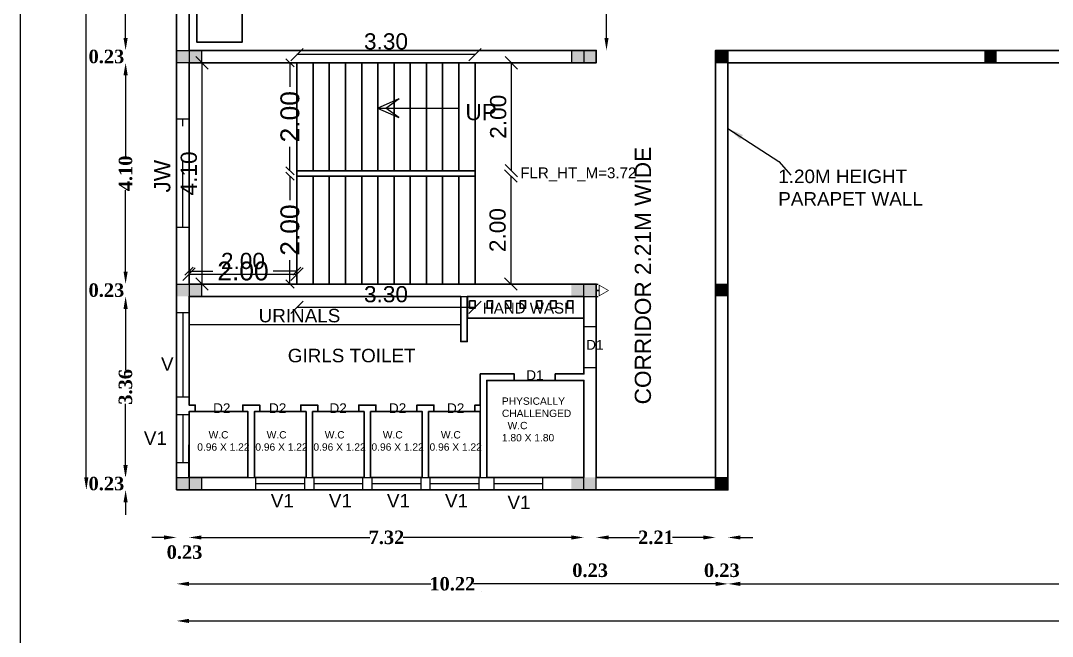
# Model space of a CAD drawing. Header units: metres. Extents: x 0 to 298, y 0 to 162.
# Drawn here: x 170.45 to 189.57, y 33.51 to 44.92 of the extents above; entities that cross this region are included whole.
import ezdxf

# ---------------------------------------------------------------- set-up
doc = ezdxf.new("R2010")
doc.units = ezdxf.units.M
doc.header["$MEASUREMENT"] = 0
doc.linetypes.add('DASHED', pattern=[0.75, 0.5, -0.25])
for name, color, linetype, lineweight in [('BLK_1_FLR_1_BLT_UP_AREA', 4, 'Continuous', 30), ('BLK_1_FLR_1_STAIR_2', 4, 'Continuous', 30), ('BLK_1_FLR_1_STAIR_2_FLIGHT_1', 4, 'Continuous', 30), ('BLK_1_FLR_1_STAIR_2_FLIGHT_2', 4, 'Continuous', 30), ('BLK_1_FLR_1_STAIR_2_LANDING_1', 4, 'Continuous', 30), ('BLK_1_FLR_1_WASH', 4, 'Continuous', 30), ('BLK_1_FLR_1_WATER_CLOSET', 4, 'Continuous', 30), ('BLK_1_LVL_1_BLDG_FOOT_PRINT', 4, 'Continuous', 30)]:
    doc.layers.add(name, color=color, linetype=linetype, lineweight=lineweight)
doc.layers.add('BLK_1_FLR_1_CARPET_AREA', color=10, linetype='Continuous')
doc.layers.add('BLK_1_FLR_2_DRINKING_WATER', color=7, linetype='Continuous')
doc.layers.add('BLK_1_FLR_1_SP_WC', color=140, linetype='Continuous', plot=False)
doc.layers.add('PATH_WAY', color=140, linetype='Continuous', plot=False)
doc.styles.add('arial', font='arial.ttf')
doc.styles.get("Standard").update_dxf_attribs({"font": 'arial.ttf', "height": 0.35})
doc.styles.add('working', font='timesbd.ttf', dxfattribs={"height": 0.25})
doc.dimstyles.new('CIVIL Mt.', dxfattribs={"dimscale": 0, "dimtxt": 0.23, "dimasz": 0.15, "dimexe": 0.18, "dimexo": 0.0625, "dimgap": 0.1, "dimtad": 0, "dimzin": 0, "dimdsep": 46, "dimtxsty": 'Standard', "dimblk": 'OBLIQUE', "dimcen": 0.09, "dimse1": 1, "dimse2": 1, "dimclrd": 253, "dimclrt": 4, "dimadec": 0, "dimazin": 0, "dimtfac": 1, "dimtofl": 0, "dimtmove": 1, "dimatfit": 1, "dimfxl": 0, "dimfrac": 2, "dimtolj": 1, "dimtzin": 0, "dimarcsym": 0})
doc.dimstyles.new('new model', dxfattribs={"dimtxt": 0.25, "dimasz": 0.23, "dimexe": 0.1, "dimexo": 0.1, "dimgap": 0, "dimtad": 0, "dimtoh": 1, "dimzin": 1, "dimdsep": 46, "dimtxsty": 'working', "dimcen": 0.09, "dimse1": 1, "dimse2": 1, "dimclrd": 8, "dimclre": 8, "dimclrt": 3, "dimadec": 1, "dimazin": 0, "dimtfac": 1, "dimtofl": 0, "dimtmove": 0, "dimatfit": 3, "dimfxl": 0, "dimtolj": 1, "dimtzin": 0, "dimlwd": -1, "dimlwe": -1, "dimarcsym": 0})
doc.dimstyles.new('OPEN SPACE', dxfattribs={"dimtxt": 0.3, "dimasz": 0.23, "dimexe": 0.1875, "dimexo": 0.0625, "dimgap": 0.09, "dimtad": 3, "dimzin": 0, "dimdsep": 46, "dimtxsty": 'arial', "dimblk": 'OBLIQUE', "dimcen": 0.09, "dimse1": 1, "dimse2": 1, "dimclrd": 6, "dimclre": 6, "dimclrt": 7, "dimadec": 0, "dimazin": 0, "dimtfac": 0.5, "dimtix": 1, "dimtmove": 0, "dimatfit": 3, "dimfxl": 0, "dimtolj": 1, "dimtzin": 0, "dimarcsym": 0})
doc.dimstyles.get("Standard").update_dxf_attribs({"dimtxt": 0.35, "dimasz": 0.3, "dimexe": 0.1, "dimexo": 0.06, "dimgap": 0.2, "dimtad": 2, "dimzin": 0, "dimdsep": 46, "dimtxsty": 'Standard', "dimcen": 0.09, "dimadec": 0, "dimazin": 0, "dimtfac": 1, "dimtofl": 0, "dimtmove": 0, "dimatfit": 3, "dimfxl": 0, "dimtolj": 1, "dimtzin": 0, "dimarcsym": 0})

# ---------------------------------------------------------------- blocks, each defined once
blk = doc.blocks.new('*D106')
at = {"color": 8}
for p, q in [((172.397, 40.273), (172.397, 40.503)), ((172.397, 39.583), (172.397, 39.353))]:
    blk.add_line(p, q, dxfattribs=at)
at = {"color": 8, "lineweight": 35}
for points in [[(172.358, 40.273), (172.435, 40.273), (172.397, 40.043)], [(172.358, 39.583), (172.435, 39.583), (172.397, 39.813)]]:
    blk.add_solid(points, dxfattribs=at)
at = {"layer": 'Defpoints', "color": 0, "lineweight": 35}
for p in [(172.397, 40.043), (173.341, 40.043), (173.341, 39.813)]:
    blk.add_point(p, dxfattribs=at)
at = {"color": 3, "insert": (172.041, 39.928), "char_height": 0.25, "attachment_point": 5, "style": 'working'}
blk.add_mtext('\\A1;0.23', dxfattribs=at)
blk = doc.blocks.new('*D107')
at = {"color": 8}
for p, q in [((172.397, 43.913), (172.397, 42.406)), ((172.397, 40.273), (172.397, 41.781))]:
    blk.add_line(p, q, dxfattribs=at)
at = {"color": 8, "lineweight": 35}
for points in [[(172.358, 43.913), (172.435, 43.913), (172.397, 44.143)], [(172.358, 40.273), (172.435, 40.273), (172.397, 40.043)]]:
    blk.add_solid(points, dxfattribs=at)
at = {"layer": 'Defpoints', "color": 0, "lineweight": 35}
for p in [(172.397, 44.143), (173.341, 44.143), (173.341, 40.043)]:
    blk.add_point(p, dxfattribs=at)
at = {"color": 3, "insert": (172.397, 42.093), "char_height": 0.25, "attachment_point": 5, "rotation": 90, "style": 'working'}
blk.add_mtext('\\A1;4.10', dxfattribs=at)
blk = doc.blocks.new('*D108')
at = {"color": 8}
for p, q in [((172.397, 44.603), (172.397, 44.833)), ((172.397, 43.913), (172.397, 43.683))]:
    blk.add_line(p, q, dxfattribs=at)
at = {"color": 8, "lineweight": 35}
for points in [[(172.358, 44.603), (172.435, 44.603), (172.397, 44.373)], [(172.358, 43.913), (172.435, 43.913), (172.397, 44.143)]]:
    blk.add_solid(points, dxfattribs=at)
at = {"layer": 'Defpoints', "color": 0, "lineweight": 35}
for p in [(172.397, 44.373), (173.341, 44.373), (173.341, 44.143)]:
    blk.add_point(p, dxfattribs=at)
at = {"color": 3, "insert": (172.041, 44.258), "char_height": 0.25, "attachment_point": 5, "style": 'working'}
blk.add_mtext('\\A1;0.23', dxfattribs=at)
blk = doc.blocks.new('*D109')
at = {"color": 8}
for p, q in [((172.397, 46.353), (172.397, 45.783)), ((172.397, 44.603), (172.397, 45.173))]:
    blk.add_line(p, q, dxfattribs=at)
at = {"color": 8, "lineweight": 35}
for points in [[(172.358, 46.353), (172.435, 46.353), (172.397, 46.583)], [(172.358, 44.603), (172.435, 44.603), (172.397, 44.373)]]:
    blk.add_solid(points, dxfattribs=at)
at = {"layer": 'Defpoints', "color": 0, "lineweight": 35}
for p in [(172.397, 46.583), (172.508, 46.583), (172.508, 44.373)]:
    blk.add_point(p, dxfattribs=at)
at = {"color": 3, "insert": (172.397, 45.478), "char_height": 0.25, "attachment_point": 5, "rotation": 90, "style": 'working'}
blk.add_mtext('\\A1;2.21', dxfattribs=at)
blk = doc.blocks.new('*D128')
at = {"color": 8}
for p, q in [((171.669, 54.733), (171.669, 45.989)), ((171.669, 36.458), (171.669, 45.203))]:
    blk.add_line(p, q, dxfattribs=at)
at = {"color": 8, "lineweight": 35}
for points in [[(171.63, 54.733), (171.707, 54.733), (171.669, 54.963)], [(171.63, 36.458), (171.707, 36.458), (171.669, 36.228)]]:
    blk.add_solid(points, dxfattribs=at)
at = {"layer": 'Defpoints', "color": 0, "lineweight": 35}
for p in [(173.341, 54.963), (171.669, 36.228), (173.341, 36.228)]:
    blk.add_point(p, dxfattribs=at)
at = {"color": 3, "insert": (171.669, 45.596), "char_height": 0.25, "attachment_point": 5, "rotation": 90, "style": 'working'}
blk.add_mtext('\\A1;18.73', dxfattribs=at)
blk = doc.blocks.new('*D129')
at = {"color": 8}
for p, q in [((173.571, 33.799), (198.97, 33.799)), ((225.179, 33.799), (199.781, 33.799))]:
    blk.add_line(p, q, dxfattribs=at)
at = {"color": 8, "lineweight": 35}
for points in [[(173.571, 33.838), (173.571, 33.761), (173.341, 33.799)], [(225.179, 33.838), (225.179, 33.761), (225.409, 33.799)]]:
    blk.add_solid(points, dxfattribs=at)
at = {"layer": 'Defpoints', "color": 0, "lineweight": 35}
for p in [(225.409, 39.814), (173.341, 36.228), (173.341, 33.799)]:
    blk.add_point(p, dxfattribs=at)
at = {"color": 3, "insert": (199.375, 33.799), "char_height": 0.25, "attachment_point": 5, "style": 'working'}
blk.add_mtext('\\A1;52.07', dxfattribs=at)
blk = doc.blocks.new('FR')
at = {"color": 6, "lineweight": 20}
for p, q in [((780.283, 324.837), (780.148, 324.837)), ((780.283, 324.76), (780.283, 324.837)), ((780.297, 324.76), (780.297, 324.837)), ((780.297, 324.837), (780.432, 324.837))]:
    blk.add_line(p, q, dxfattribs=at)
blk.add_lwpolyline([(780.29, 324.515), (780.432, 324.76), (780.148, 324.76)], close=True, dxfattribs=at)
blk = doc.blocks.new('*D279')
at = {"color": 8}
for p, q in [((173.572, 34.486), (178.055, 34.486)), ((183.328, 34.486), (178.845, 34.486))]:
    blk.add_line(p, q, dxfattribs=at)
at = {"color": 8, "lineweight": 35}
for points in [[(173.572, 34.525), (173.572, 34.448), (173.342, 34.486)], [(183.328, 34.525), (183.328, 34.448), (183.558, 34.486)]]:
    blk.add_solid(points, dxfattribs=at)
at = {"layer": 'Defpoints', "color": 0, "lineweight": 35}
for p in [(173.342, 36.228), (183.558, 36.228), (173.342, 34.486)]:
    blk.add_point(p, dxfattribs=at)
at = {"color": 3, "insert": (178.45, 34.486), "char_height": 0.25, "attachment_point": 5, "style": 'working'}
blk.add_mtext('\\A1;10.22', dxfattribs=at)
blk = doc.blocks.new('*D143')
at = {"color": 8}
for p, q in [((172.396, 39.585), (172.395, 38.452)), ((172.393, 36.69), (172.394, 37.822))]:
    blk.add_line(p, q, dxfattribs=at)
at = {"color": 8, "lineweight": 35}
for points in [[(172.358, 39.585), (172.435, 39.585), (172.397, 39.815)], [(172.355, 36.69), (172.431, 36.69), (172.393, 36.46)]]:
    blk.add_solid(points, dxfattribs=at)
at = {"layer": 'Defpoints', "color": 0, "lineweight": 35}
for p in [(173.571, 39.813), (172.393, 36.46), (173.568, 36.458)]:
    blk.add_point(p, dxfattribs=at)
at = {"color": 3, "insert": (172.395, 38.137), "char_height": 0.25, "attachment_point": 5, "rotation": 89.9368, "style": 'working'}
blk.add_mtext('\\A1;3.36', dxfattribs=at)
blk = doc.blocks.new('*D144')
at = {"color": 8}
for p, q in [((172.397, 36.688), (172.397, 36.918)), ((172.397, 35.998), (172.397, 35.768))]:
    blk.add_line(p, q, dxfattribs=at)
at = {"color": 8, "lineweight": 35}
for points in [[(172.358, 36.688), (172.435, 36.688), (172.397, 36.458)], [(172.358, 35.998), (172.435, 35.998), (172.397, 36.228)]]:
    blk.add_solid(points, dxfattribs=at)
at = {"layer": 'Defpoints', "color": 0, "lineweight": 35}
for p in [(172.397, 36.458), (173.341, 36.458), (173.341, 36.228)]:
    blk.add_point(p, dxfattribs=at)
at = {"color": 3, "insert": (172.041, 36.343), "char_height": 0.25, "attachment_point": 5, "style": 'working'}
blk.add_mtext('\\A1;0.23', dxfattribs=at)
blk = doc.blocks.new('*D147')
at = {"color": 8}
for p, q in [((183.788, 34.486), (199.627, 34.486)), ((216.278, 34.486), (200.439, 34.486))]:
    blk.add_line(p, q, dxfattribs=at)
at = {"color": 8, "lineweight": 35}
for points in [[(183.788, 34.525), (183.788, 34.448), (183.558, 34.486)], [(216.278, 34.525), (216.278, 34.448), (216.508, 34.486)]]:
    blk.add_solid(points, dxfattribs=at)
at = {"layer": 'Defpoints', "color": 0, "lineweight": 35}
for p in [(216.508, 34.938), (183.558, 34.486), (216.508, 34.486)]:
    blk.add_point(p, dxfattribs=at)
at = {"color": 3, "insert": (200.033, 34.486), "char_height": 0.25, "attachment_point": 5, "style": 'working'}
blk.add_mtext('\\A1;32.95', dxfattribs=at)
blk = doc.blocks.new('*D288')
at = {"color": 8}
for p, q in [((173.111, 35.346), (172.881, 35.346)), ((173.801, 35.346), (174.031, 35.346))]:
    blk.add_line(p, q, dxfattribs=at)
at = {"color": 8, "lineweight": 35}
for points in [[(173.111, 35.384), (173.111, 35.308), (173.341, 35.346)], [(173.801, 35.384), (173.801, 35.308), (173.571, 35.346)]]:
    blk.add_solid(points, dxfattribs=at)
at = {"layer": 'Defpoints', "color": 0, "lineweight": 35}
for p in [(173.341, 39.813), (173.571, 39.813), (173.571, 35.346)]:
    blk.add_point(p, dxfattribs=at)
at = {"color": 3, "insert": (173.488, 35.073), "char_height": 0.25, "attachment_point": 5, "style": 'working'}
blk.add_mtext('\\A1;0.23', dxfattribs=at)
blk = doc.blocks.new('*D289')
at = {"color": 8}
for p, q in [((173.801, 35.346), (176.921, 35.346)), ((180.658, 35.346), (177.538, 35.346))]:
    blk.add_line(p, q, dxfattribs=at)
at = {"color": 8, "lineweight": 35}
for points in [[(173.801, 35.384), (173.801, 35.308), (173.571, 35.346)], [(180.658, 35.384), (180.658, 35.308), (180.888, 35.346)]]:
    blk.add_solid(points, dxfattribs=at)
at = {"layer": 'Defpoints', "color": 0, "lineweight": 35}
for p in [(173.571, 39.813), (180.888, 36.458), (180.888, 35.346)]:
    blk.add_point(p, dxfattribs=at)
at = {"color": 3, "insert": (177.23, 35.346), "char_height": 0.25, "attachment_point": 5, "style": 'working'}
blk.add_mtext('\\A1;7.32', dxfattribs=at)
blk = doc.blocks.new('*D290')
at = {"color": 8}
for p, q in [((180.658, 35.346), (180.428, 35.346)), ((181.348, 35.346), (181.578, 35.346))]:
    blk.add_line(p, q, dxfattribs=at)
at = {"color": 8, "lineweight": 35}
for points in [[(180.658, 35.384), (180.658, 35.308), (180.888, 35.346)], [(181.348, 35.384), (181.348, 35.308), (181.118, 35.346)]]:
    blk.add_solid(points, dxfattribs=at)
at = {"layer": 'Defpoints', "color": 0, "lineweight": 35}
for p in [(180.888, 36.458), (181.118, 36.458), (181.118, 35.346)]:
    blk.add_point(p, dxfattribs=at)
at = {"color": 3, "insert": (181.003, 34.736), "char_height": 0.25, "attachment_point": 5, "style": 'working'}
blk.add_mtext('\\A1;0.23', dxfattribs=at)
blk = doc.blocks.new('*D291')
at = {"color": 8}
for p, q in [((181.348, 35.346), (181.918, 35.346)), ((183.098, 35.346), (182.528, 35.346))]:
    blk.add_line(p, q, dxfattribs=at)
at = {"color": 8, "lineweight": 35}
for points in [[(181.348, 35.384), (181.348, 35.308), (181.118, 35.346)], [(183.098, 35.384), (183.098, 35.308), (183.328, 35.346)]]:
    blk.add_solid(points, dxfattribs=at)
at = {"layer": 'Defpoints', "color": 0, "lineweight": 35}
for p in [(181.118, 36.458), (183.328, 36.458), (183.328, 35.346)]:
    blk.add_point(p, dxfattribs=at)
at = {"color": 3, "insert": (182.223, 35.346), "char_height": 0.25, "attachment_point": 5, "style": 'working'}
blk.add_mtext('\\A1;2.21', dxfattribs=at)
blk = doc.blocks.new('*D148')
at = {"color": 8}
for p, q in [((183.098, 35.346), (182.868, 35.346)), ((183.788, 35.346), (184.018, 35.346))]:
    blk.add_line(p, q, dxfattribs=at)
at = {"color": 8, "lineweight": 35}
for points in [[(183.098, 35.384), (183.098, 35.308), (183.328, 35.346)], [(183.788, 35.384), (183.788, 35.308), (183.558, 35.346)]]:
    blk.add_solid(points, dxfattribs=at)
at = {"layer": 'Defpoints', "color": 0, "lineweight": 35}
for p in [(183.328, 36.458), (183.558, 36.458), (183.558, 35.346)]:
    blk.add_point(p, dxfattribs=at)
at = {"color": 3, "insert": (183.443, 34.736), "char_height": 0.25, "attachment_point": 5, "style": 'working'}
blk.add_mtext('\\A1;0.23', dxfattribs=at)
blk = doc.blocks.new('_Oblique')
at = {"color": 0, "linetype": 'ByBlock', "lineweight": -2}
blk.add_line((-0.5, -0.5), (0.5, 0.5), dxfattribs=at)
blk = doc.blocks.new('*D154')
at = {"color": 253, "lineweight": -2, "ltscale": 0.25}
for p, q in [((173.571, 40.283), (174.014, 40.283)), ((175.571, 40.283), (175.128, 40.283))]:
    blk.add_line(p, q, dxfattribs=at)
at = {"layer": 'Defpoints', "color": 0, "lineweight": 35, "ltscale": 0.25}
for p in [(173.571, 40.352), (175.571, 40.352), (173.571, 40.283)]:
    blk.add_point(p, dxfattribs=at)
at = {"color": 253, "lineweight": -2, "ltscale": 0.25, "xscale": 0.15, "yscale": 0.15, "zscale": 0.15, "rotation": 180}
blk.add_blockref('_Oblique', (173.571, 40.283), dxfattribs=at)
at = {"color": 253, "lineweight": -2, "ltscale": 0.25, "xscale": 0.15, "yscale": 0.15, "zscale": 0.15}
blk.add_blockref('_Oblique', (175.571, 40.283), dxfattribs=at)
at = {"color": 4, "ltscale": 0.25, "insert": (174.571, 40.283), "char_height": 0.35, "attachment_point": 5}
blk.add_mtext('\\A1;2.00', dxfattribs=at)
blk = doc.blocks.new('*D155')
at = {"color": 253, "lineweight": -2, "ltscale": 0.25}
for p, q in [((175.442, 44.143), (175.442, 43.7)), ((175.442, 42.143), (175.442, 42.586))]:
    blk.add_line(p, q, dxfattribs=at)
at = {"layer": 'Defpoints', "color": 0, "lineweight": 35, "ltscale": 0.25}
for p in [(175.442, 44.143), (175.571, 44.143), (175.571, 42.143)]:
    blk.add_point(p, dxfattribs=at)
at = {"color": 253, "lineweight": -2, "ltscale": 0.25, "xscale": 0.15, "yscale": 0.15, "zscale": 0.15}
for p, rotation in [((175.442, 44.143), 90), ((175.442, 42.143), 270)]:
    blk.add_blockref('_Oblique', p, dxfattribs=dict(at, rotation=rotation))
at = {"color": 4, "ltscale": 0.25, "insert": (175.442, 43.143), "char_height": 0.35, "attachment_point": 5, "rotation": 90}
blk.add_mtext('\\A1;2.00', dxfattribs=at)
blk = doc.blocks.new('*D156')
at = {"color": 253, "lineweight": -2, "ltscale": 0.25}
for p, q in [((175.442, 42.043), (175.442, 41.6)), ((175.442, 40.043), (175.442, 40.486))]:
    blk.add_line(p, q, dxfattribs=at)
at = {"layer": 'Defpoints', "color": 0, "lineweight": 35, "ltscale": 0.25}
for p in [(175.571, 42.043), (175.442, 40.043), (175.571, 40.043)]:
    blk.add_point(p, dxfattribs=at)
at = {"color": 253, "lineweight": -2, "ltscale": 0.25, "xscale": 0.15, "yscale": 0.15, "zscale": 0.15}
for p, rotation in [((175.442, 42.043), 90), ((175.442, 40.043), 270)]:
    blk.add_blockref('_Oblique', p, dxfattribs=dict(at, rotation=rotation))
at = {"color": 4, "ltscale": 0.25, "insert": (175.442, 41.043), "char_height": 0.35, "attachment_point": 5, "rotation": 90}
blk.add_mtext('\\A1;2.00', dxfattribs=at)
blk = doc.blocks.new('*D476')
at = {"layer": 'BLK_1_FLR_1_STAIR_2_LANDING_1', "color": 1, "lineweight": -2}
blk.add_line((173.812, 44.143), (173.812, 40.043), dxfattribs=at)
at = {"layer": 'Defpoints', "color": 0, "lineweight": 35}
for p in [(173.571, 44.143), (173.571, 40.043), (173.812, 40.043)]:
    blk.add_point(p, dxfattribs=at)
at = {"layer": 'BLK_1_FLR_1_STAIR_2_LANDING_1', "color": 1, "lineweight": -2, "xscale": 0.23, "yscale": 0.23, "zscale": 0.23}
for p, rotation in [((173.812, 44.143), 90), ((173.812, 40.043), 270)]:
    blk.add_blockref('_Oblique', p, dxfattribs=dict(at, rotation=rotation))
at = {"layer": 'BLK_1_FLR_1_STAIR_2_LANDING_1', "color": 1, "insert": (173.569, 42.093), "char_height": 0.3, "attachment_point": 5, "rotation": 90, "style": 'arial'}
blk.add_mtext('\\A1;4.10', dxfattribs=at)
blk = doc.blocks.new('*D477')
at = {"layer": 'BLK_1_FLR_1_STAIR_2_LANDING_1', "color": 2, "lineweight": -2}
blk.add_line((173.572, 40.226), (175.571, 40.226), dxfattribs=at)
at = {"layer": 'Defpoints', "color": 0, "lineweight": 35}
for p in [(173.572, 40.943), (175.571, 40.226), (175.571, 40.043)]:
    blk.add_point(p, dxfattribs=at)
at = {"layer": 'BLK_1_FLR_1_STAIR_2_LANDING_1', "color": 2, "lineweight": -2, "xscale": 0.23, "yscale": 0.23, "zscale": 0.23, "rotation": 180}
blk.add_blockref('_Oblique', (173.572, 40.226), dxfattribs=at)
at = {"layer": 'BLK_1_FLR_1_STAIR_2_LANDING_1', "color": 2, "lineweight": -2, "xscale": 0.23, "yscale": 0.23, "zscale": 0.23}
blk.add_blockref('_Oblique', (175.571, 40.226), dxfattribs=at)
at = {"layer": 'BLK_1_FLR_1_STAIR_2_LANDING_1', "color": 2, "insert": (174.571, 40.469), "char_height": 0.3, "attachment_point": 5, "style": 'arial'}
blk.add_mtext('\\A1;2.00', dxfattribs=at)
blk = doc.blocks.new('*D478')
at = {"layer": 'BLK_1_FLR_1_STAIR_2_FLIGHT_2', "color": 1, "lineweight": -2}
blk.add_line((178.871, 44.295), (175.571, 44.295), dxfattribs=at)
at = {"layer": 'Defpoints', "color": 0, "lineweight": 35}
for p in [(175.571, 44.295), (175.571, 44.143), (178.871, 44.143)]:
    blk.add_point(p, dxfattribs=at)
at = {"layer": 'BLK_1_FLR_1_STAIR_2_FLIGHT_2', "color": 1, "lineweight": -2, "xscale": 0.23, "yscale": 0.23, "zscale": 0.23, "rotation": 180}
blk.add_blockref('_Oblique', (175.571, 44.295), dxfattribs=at)
at = {"layer": 'BLK_1_FLR_1_STAIR_2_FLIGHT_2', "color": 1, "lineweight": -2, "xscale": 0.23, "yscale": 0.23, "zscale": 0.23}
blk.add_blockref('_Oblique', (178.871, 44.295), dxfattribs=at)
at = {"layer": 'BLK_1_FLR_1_STAIR_2_FLIGHT_2', "color": 1, "insert": (177.221, 44.538), "char_height": 0.3, "attachment_point": 5, "style": 'arial'}
blk.add_mtext('\\A1;3.30', dxfattribs=at)
blk = doc.blocks.new('*D383')
at = {"layer": 'BLK_1_FLR_1_STAIR_2_FLIGHT_2', "color": 2, "lineweight": -2}
blk.add_line((179.544, 42.143), (179.544, 44.143), dxfattribs=at)
at = {"layer": 'Defpoints', "color": 0, "lineweight": 35}
for p in [(178.11, 44.143), (179.544, 44.143), (179.26, 42.143)]:
    blk.add_point(p, dxfattribs=at)
at = {"layer": 'BLK_1_FLR_1_STAIR_2_FLIGHT_2', "color": 2, "lineweight": -2, "xscale": 0.23, "yscale": 0.23, "zscale": 0.23}
for p, rotation in [((179.544, 44.143), 90), ((179.544, 42.143), 270)]:
    blk.add_blockref('_Oblique', p, dxfattribs=dict(at, rotation=rotation))
at = {"layer": 'BLK_1_FLR_1_STAIR_2_FLIGHT_2', "color": 2, "insert": (179.301, 43.143), "char_height": 0.3, "attachment_point": 5, "rotation": 90, "style": 'arial'}
blk.add_mtext('\\A1;2.00', dxfattribs=at)
blk = doc.blocks.new('*D384')
at = {"layer": 'BLK_1_FLR_1_STAIR_2_FLIGHT_1', "color": 2, "lineweight": -2}
blk.add_line((179.534, 42.043), (179.534, 40.043), dxfattribs=at)
at = {"layer": 'Defpoints', "color": 0, "lineweight": 35}
for p in [(179.26, 42.043), (179.26, 40.043), (179.534, 40.043)]:
    blk.add_point(p, dxfattribs=at)
at = {"layer": 'BLK_1_FLR_1_STAIR_2_FLIGHT_1', "color": 2, "lineweight": -2, "xscale": 0.23, "yscale": 0.23, "zscale": 0.23}
for p, rotation in [((179.534, 42.043), 90), ((179.534, 40.043), 270)]:
    blk.add_blockref('_Oblique', p, dxfattribs=dict(at, rotation=rotation))
at = {"layer": 'BLK_1_FLR_1_STAIR_2_FLIGHT_1', "color": 2, "insert": (179.29, 41.043), "char_height": 0.3, "attachment_point": 5, "rotation": 90, "style": 'arial'}
blk.add_mtext('\\A1;2.00', dxfattribs=at)
blk = doc.blocks.new('*D385')
at = {"layer": 'BLK_1_FLR_1_STAIR_2_FLIGHT_1', "color": 1, "lineweight": -2}
blk.add_line((178.871, 39.61), (175.571, 39.61), dxfattribs=at)
at = {"layer": 'Defpoints', "color": 0, "lineweight": 35}
for p in [(175.571, 39.749), (175.571, 39.61), (178.871, 39.749)]:
    blk.add_point(p, dxfattribs=at)
at = {"layer": 'BLK_1_FLR_1_STAIR_2_FLIGHT_1', "color": 1, "lineweight": -2, "xscale": 0.23, "yscale": 0.23, "zscale": 0.23, "rotation": 180}
blk.add_blockref('_Oblique', (175.571, 39.61), dxfattribs=at)
at = {"layer": 'BLK_1_FLR_1_STAIR_2_FLIGHT_1', "color": 1, "lineweight": -2, "xscale": 0.23, "yscale": 0.23, "zscale": 0.23}
blk.add_blockref('_Oblique', (178.871, 39.61), dxfattribs=at)
at = {"layer": 'BLK_1_FLR_1_STAIR_2_FLIGHT_1', "color": 1, "insert": (177.221, 39.853), "char_height": 0.3, "attachment_point": 5, "style": 'arial'}
blk.add_mtext('\\A1;3.30', dxfattribs=at)
blk = doc.blocks.new('*D353')
at = {"layer": 'Defpoints', "color": 0, "lineweight": 35}
for p in [(179.429, 46.583), (179.429, 44.373), (181.307, 44.373)]:
    blk.add_point(p, dxfattribs=at)
at = {"layer": 'PATH_WAY', "color": 4}
for p, q in [((181.307, 46.353), (181.307, 45.783)), ((181.307, 44.603), (181.307, 45.173))]:
    blk.add_line(p, q, dxfattribs=at)
at = {"layer": 'PATH_WAY', "color": 4, "lineweight": 35}
for points in [[(181.269, 46.353), (181.345, 46.353), (181.307, 46.583)], [(181.269, 44.603), (181.345, 44.603), (181.307, 44.373)]]:
    blk.add_solid(points, dxfattribs=at)
at = {"layer": 'PATH_WAY', "color": 4, "lineweight": 30, "insert": (181.307, 45.478), "char_height": 0.25, "attachment_point": 5, "rotation": 90, "style": 'working'}
blk.add_mtext('\\A1;2.21', dxfattribs=at)

msp = doc.modelspace()

# ---------------------------------------------------------------- hatches: boundary and pattern name
at = {"ltscale": 0.25}
for points in [[(173.34144, 44.37335), (173.34144, 44.14335), (173.80144, 44.14335), (173.80144, 44.37335)], [(180.65774, 44.37335), (180.65774, 44.14335), (181.11774, 44.14335), (181.11774, 44.37335)], [(183.55774, 44.37335), (183.32774, 44.37335), (183.32774, 44.14335), (183.55774, 44.14335), (183.55774, 44.19335)], [(188.53774, 44.37342), (188.30774, 44.37342), (188.30774, 44.14342), (188.53774, 44.14342), (188.53774, 44.19342)], [(173.34144, 40.04335), (173.34144, 39.81335), (173.57144, 39.81335), (173.80144, 39.81335), (173.80144, 40.04335)], [(173.34144, 40.04335), (173.34144, 39.81335), (173.80144, 39.81335), (173.80144, 40.04335)], [(180.65774, 40.04335), (180.65774, 39.81335), (180.88774, 39.81335), (181.11774, 39.81335), (181.11774, 40.04335)], [(183.55774, 40.04335), (183.32774, 40.04335), (183.32774, 39.81335), (183.55774, 39.81335), (183.55774, 39.86335)], [(173.34144, 36.45835), (173.34144, 36.22835), (173.80144, 36.22835), (173.80144, 36.45835)], [(173.34144, 36.45835), (173.34144, 36.22835), (173.57144, 36.22835), (173.80144, 36.22835), (173.80144, 36.45835)], [(180.65774, 36.45835), (180.65774, 36.22835), (180.88774, 36.22835), (181.11774, 36.22835), (181.11774, 36.45835)], [(183.55774, 36.45835), (183.32774, 36.45835), (183.32774, 36.22835), (183.55774, 36.22835), (183.55774, 36.27835)]]:
    msp.add_hatch(color=256, dxfattribs=at).paths.add_polyline_path(points)

# ---------------------------------------------------------------- linework, layer by layer
for p, q in [((173.34144, 36.22835), (173.34144, 54.96335)), ((173.57144, 49.80835), (173.57144, 44.14335)), ((173.34144, 44.37335), (181.11774, 44.37335)), ((173.34144, 44.37335), (173.34144, 44.14335)), ((173.80144, 44.37335), (173.80144, 44.14335)), ((180.65774, 44.37335), (180.65774, 44.14335)), ((180.88774, 44.37335), (180.88774, 44.14335)), ((181.11774, 44.37335), (181.11774, 44.14335)), ((183.32774, 44.37337), (193.22409, 44.37346)), ((183.32774, 44.37337), (183.32774, 36.22835)), ((183.32774, 44.37335), (183.55774, 44.37335)), ((184.54283, 44.37336), (202.53938, 44.3735)), ((188.30774, 44.37342), (188.53774, 44.37342)), ((181.11774, 44.14335), (173.34144, 44.14335)), ((175.57146, 42.14366), (175.57146, 44.14366)), ((175.57146, 40.04335), (175.57146, 44.14335)), ((175.87146, 42.14366), (175.87146, 44.14366)), ((176.17146, 42.14366), (176.17146, 44.14366)), ((176.47146, 42.14366), (176.47146, 44.14366)), ((176.77146, 42.14366), (176.77146, 44.14366)), ((177.07146, 42.14366), (177.07146, 44.14366)), ((177.37146, 42.14366), (177.37146, 44.14366)), ((177.67146, 42.14366), (177.67146, 44.14366)), ((177.97146, 42.14366), (177.97146, 44.14366)), ((178.27146, 42.14366), (178.27146, 44.14366)), ((178.57146, 42.14366), (178.57146, 44.14366)), ((178.8712, 42.14335), (178.8712, 44.14335)), ((202.53938, 44.14335), (183.32774, 44.14335)), ((177.06293, 43.30199), (177.46488, 43.48066)), ((177.21554, 43.30199), (177.46488, 43.48066)), ((177.06293, 43.30199), (178.56306, 43.30199)), ((177.06293, 43.30199), (177.46146, 43.132)), ((177.46146, 43.132), (177.21554, 43.30199)), ((173.57146, 43.09587), (173.34146, 43.09587)), ((175.57146, 42.14335), (178.32146, 42.14335)), ((175.57146, 40.04366), (175.57146, 42.04366)), ((175.57146, 42.04335), (178.32146, 42.04335)), ((175.87146, 40.04366), (175.87146, 42.04366)), ((176.17146, 40.04366), (176.17146, 42.04366)), ((176.47146, 40.04366), (176.47146, 42.04366)), ((176.77146, 40.04366), (176.77146, 42.04366)), ((177.07146, 40.04366), (177.07146, 42.04366)), ((177.37146, 40.04366), (177.37146, 42.04366)), ((177.67146, 40.04366), (177.67146, 42.04366)), ((177.97146, 40.04366), (177.97146, 42.04366)), ((178.27146, 40.04366), (178.27146, 42.04366)), ((178.57146, 40.04366), (178.57146, 42.04366)), ((178.8712, 40.04335), (178.8712, 42.04335)), ((173.34144, 40.04335), (173.34144, 39.81335)), ((173.34144, 40.04335), (181.15129, 40.04335)), ((173.57144, 40.04335), (173.57174, 37.79835)), ((173.80144, 40.04335), (173.80144, 39.81335)), ((183.32774, 40.04335), (183.55774, 40.04335)), ((173.57144, 39.81335), (181.15129, 39.81335)), ((178.96774, 38.37835), (178.96774, 36.45835)), ((179.08774, 38.25835), (179.08774, 36.45835)), ((173.57174, 37.67835), (173.57144, 36.22835)), ((174.66374, 37.67835), (174.66374, 36.45835)), ((174.78374, 37.67835), (174.78374, 36.45835)), ((175.73974, 37.67835), (175.73974, 36.45835)), ((175.85974, 37.67835), (175.85974, 36.45835)), ((176.81574, 37.67835), (176.81574, 36.45835)), ((176.93574, 37.67835), (176.93574, 36.45835)), ((177.89174, 37.67835), (177.89174, 36.45835)), ((178.01174, 37.67835), (178.01174, 36.45835)), ((173.34144, 36.45835), (179.58174, 36.45835)), ((173.80144, 36.45835), (173.80144, 36.22835)), ((180.88774, 36.22835), (180.88774, 36.45835)), ((181.11774, 36.22835), (181.11774, 36.45835)), ((183.32774, 36.22835), (183.32774, 36.45835))]:
    msp.add_line(p, q, dxfattribs=at)
for p, q in [((173.57144, 44.37335), (173.57144, 39.81335)), ((183.55774, 44.37335), (183.55774, 36.45835)), ((180.88774, 39.25835), (180.88774, 40.04335)), ((181.11774, 39.25835), (181.11774, 40.04335)), ((178.60609, 39.81335), (178.60609, 38.97701)), ((178.72609, 39.81335), (178.72609, 38.97701)), ((173.57174, 39.50647), (173.34174, 39.50647)), ((173.45674, 39.50647), (173.45674, 37.94647)), ((178.60609, 39.2881), (173.57174, 39.2881)), ((180.88774, 39.25835), (181.11774, 39.25835)), ((178.60609, 38.97701), (178.72609, 38.97701)), ((180.88774, 38.37835), (180.88774, 38.49835)), ((180.88774, 38.49835), (181.11774, 38.49835)), ((181.11774, 36.22835), (181.11774, 38.49835)), ((179.59774, 38.37835), (178.96774, 38.37835)), ((179.59774, 38.25835), (179.08774, 38.25835)), ((179.59774, 38.25835), (179.59774, 38.37835)), ((180.88774, 38.37835), (180.35774, 38.37835)), ((180.35774, 38.25835), (180.35774, 38.37835)), ((180.88774, 38.25835), (180.35774, 38.25835)), ((180.88774, 36.22835), (180.88774, 38.25835)), ((173.57174, 37.94647), (173.34174, 37.94647)), ((173.68574, 37.79835), (173.57174, 37.79835)), ((173.57174, 37.67835), (173.68574, 37.67835)), ((173.68574, 37.67835), (173.68574, 37.79835)), ((174.56574, 37.79835), (174.88174, 37.79835)), ((174.56574, 37.67835), (174.56574, 37.79835)), ((174.56574, 37.67835), (174.66374, 37.67835)), ((174.78374, 37.67835), (174.88174, 37.67835)), ((174.88174, 37.67835), (174.88174, 37.79835)), ((175.64174, 37.79835), (175.95774, 37.79835)), ((175.64174, 37.67835), (175.64174, 37.79835)), ((175.64174, 37.67835), (175.73974, 37.67835)), ((175.85974, 37.67835), (175.95774, 37.67835)), ((175.95774, 37.67835), (175.95774, 37.79835)), ((176.71774, 37.79835), (177.03374, 37.79835)), ((176.71774, 37.67835), (176.71774, 37.79835)), ((176.71774, 37.67835), (176.81574, 37.67835)), ((176.93574, 37.67835), (177.03374, 37.67835)), ((177.03374, 37.67835), (177.03374, 37.79835)), ((177.79374, 37.67835), (177.79374, 37.79835)), ((177.79374, 37.79835), (178.10974, 37.79835)), ((177.79374, 37.67835), (177.89174, 37.67835)), ((178.01174, 37.67835), (178.10974, 37.67835)), ((178.10974, 37.67835), (178.10974, 37.79835)), ((178.86974, 37.79835), (178.96774, 37.79835)), ((178.86974, 37.67835), (178.86974, 37.79835)), ((178.86974, 37.67835), (178.96774, 37.67835)), ((173.45674, 37.62791), (173.45674, 36.72791)), ((174.81174, 36.34335), (175.71174, 36.34335)), ((175.85974, 36.45835), (176.81574, 36.45835)), ((175.88774, 36.34335), (176.78774, 36.34335)), ((176.96374, 36.34335), (177.86374, 36.34335)), ((178.03974, 36.34335), (178.93974, 36.34335)), ((179.06774, 36.45835), (180.88774, 36.45835)), ((179.22339, 36.34335), (180.12339, 36.34335)), ((181.11774, 36.45835), (183.55774, 36.45835)), ((173.34174, 36.22835), (183.32774, 36.22835)), ((178.9941, 34.33588), (178.9941, 34.33588))]:
    msp.add_line(p, q)
at = {"linetype": 'DASHED', "ltscale": 2.5}
msp.add_line((173.45646, 41.09587), (173.45646, 43.09587), dxfattribs=at)
at = {"linetype": 'ByBlock'}
msp.add_lwpolyline([(170.45175, 79.43079), (249.08613, 79.43079), (249.08613, 8.35737), (170.45175, 8.35737)], close=True, dxfattribs=at)
for points in [[(173.34144, 54.96335), (225.40774, 54.96335), (225.40866, 39.81366), (216.50818, 39.81366), (216.50818, 44.14335), (210.53938, 44.14335), (188.05566, 44.14335), (183.55774, 44.14335), (183.55774, 39.81335), (183.55774, 36.22835), (173.34144, 36.22835)], [(173.57146, 41.09587), (173.57146, 43.09587), (173.34146, 43.09587), (173.34146, 41.09587)], [(178.8712, 42.14335), (178.8712, 42.04335), (175.57146, 42.04335), (175.57146, 42.14335)], [(180.88774, 39.41335), (178.73134, 39.41335), (178.73134, 39.81335), (180.88774, 39.81335)], [(173.57174, 37.62791), (173.57174, 36.72791), (173.34174, 36.72791), (173.34174, 37.62791)], [(174.81174, 36.45835), (175.71174, 36.45835), (175.71174, 36.22835), (174.81174, 36.22835)], [(175.88774, 36.45835), (176.78774, 36.45835), (176.78774, 36.22835), (175.88774, 36.22835)], [(176.96374, 36.45835), (177.86374, 36.45835), (177.86374, 36.22835), (176.96374, 36.22835)], [(178.03974, 36.45835), (178.93974, 36.45835), (178.93974, 36.22835), (178.03974, 36.22835)], [(179.22339, 36.45835), (180.12339, 36.45835), (180.12339, 36.22835), (179.22339, 36.22835)]]:
    msp.add_lwpolyline(points, close=True)
at = {"layer": 'BLK_1_FLR_1_BLT_UP_AREA', "color": 26}
msp.add_lwpolyline([(173.34144, 36.22835), (183.55774, 36.22835), (183.55774, 44.14335), (216.50834, 44.14337), (216.50803, 39.81365), (225.40864, 39.81369), (225.40771, 54.96341), (173.34144, 54.96335)], close=True, dxfattribs=at)
at = {"layer": 'BLK_1_FLR_1_CARPET_AREA', "color": 15, "linetype": 'Continuous', "lineweight": 30}
msp.add_lwpolyline([(216.73817, 44.37359), (183.32772, 44.37335), (183.32772, 36.45835), (181.11772, 36.45835), (181.11772, 40.04335), (173.57198, 40.04335), (173.57198, 44.14335), (181.11772, 44.14335), (181.11772, 44.37335), (173.57142, 44.37273), (173.57142, 46.58335), (196.08937, 46.58335), (196.08958, 54.73335), (200.18937, 54.73335), (200.18937, 46.58335), (200.41937, 46.58335), (200.41938, 51.45335), (202.53938, 51.45335), (202.53937, 46.58335), (225.17772, 46.58335)], dxfattribs=at)
msp.add_lwpolyline([(180.88772, 39.81335), (178.72607, 39.81335), (178.72607, 38.97701), (178.60607, 38.97701), (178.60607, 39.81335), (173.57142, 39.81335), (173.57142, 37.79835), (173.68572, 37.79835), (173.68572, 37.67835), (173.57172, 37.67835), (173.56772, 36.45835), (174.66372, 36.45835), (174.66372, 37.67835), (174.56572, 37.67835), (174.56572, 37.79835), (174.88172, 37.79835), (174.88172, 37.67835), (174.78372, 37.67835), (174.78372, 36.45835), (175.73972, 36.45835), (175.73972, 37.67835), (175.64172, 37.67835), (175.64172, 37.79835), (175.95772, 37.79835), (175.95772, 37.67835), (175.85972, 37.67835), (175.85972, 36.45835), (176.81572, 36.45835), (176.81572, 37.67835), (176.71772, 37.67835), (176.71772, 37.79835), (177.03372, 37.79835), (177.03372, 37.67835), (176.93572, 37.67835), (176.93572, 36.45835), (177.89172, 36.45835), (177.89172, 37.67835), (177.79372, 37.67835), (177.79372, 37.79835), (178.10972, 37.79835), (178.10972, 37.67835), (178.01172, 37.67835), (178.01172, 36.45835), (178.96772, 36.45835), (178.96772, 37.67835), (178.86972, 37.67835), (178.86972, 37.79835), (178.96772, 37.79835), (178.96772, 38.37835), (179.59772, 38.37835), (179.59772, 38.25835), (179.08772, 38.25835), (179.08772, 36.45835), (180.88772, 36.45835), (180.88772, 38.25835), (180.35772, 38.25835), (180.35772, 38.37835), (180.88772, 38.37835)], close=True, dxfattribs=at)
at = {"layer": 'BLK_1_FLR_1_SP_WC', "color": 213, "lineweight": 30}
msp.add_lwpolyline([(180.88774, 36.45835), (179.08774, 36.45835), (179.08774, 38.25835), (180.88774, 38.25835)], close=True, dxfattribs=at)
at = {"layer": 'BLK_1_FLR_1_STAIR_2', "color": 1, "linetype": 'Continuous'}
msp.add_lwpolyline([(173.57174, 40.04335), (178.8712, 40.04335), (178.8712, 44.14335), (173.57174, 44.14335)], close=True, dxfattribs=at)
at = {"layer": 'BLK_1_FLR_1_STAIR_2_FLIGHT_1', "color": 7}
for p, q in [((175.5712, 40.04335), (175.5712, 42.04335)), ((175.8712, 40.04335), (175.8712, 42.04335)), ((176.1712, 40.04335), (176.1712, 42.04335)), ((176.4712, 40.03346), (176.4712, 42.03346)), ((176.7712, 40.04335), (176.7712, 42.04335)), ((177.0712, 40.04335), (177.0712, 42.04335)), ((177.3712, 40.04335), (177.3712, 42.04335)), ((177.6712, 40.04335), (177.6712, 42.04335)), ((177.9712, 40.04335), (177.9712, 42.04335)), ((178.2712, 40.04335), (178.2712, 42.04335)), ((178.5712, 40.04335), (178.5712, 42.04335)), ((178.8712, 40.04335), (178.8712, 42.04335))]:
    msp.add_line(p, q, dxfattribs=at)
msp.add_lwpolyline([(178.8712, 42.04335), (175.5712, 42.04335), (175.5712, 40.04335), (178.8712, 40.04335)], close=True, dxfattribs=at)
at = {"layer": 'BLK_1_FLR_1_STAIR_2_FLIGHT_2', "color": 7}
for p, q in [((175.5712, 42.14335), (175.5712, 44.14335)), ((175.8712, 42.14335), (175.8712, 44.14335)), ((176.1712, 42.14335), (176.1712, 44.14335)), ((176.4712, 42.14335), (176.4712, 44.14335)), ((176.7712, 42.14335), (176.7712, 44.14335)), ((177.0712, 42.14335), (177.0712, 44.14335)), ((177.3712, 42.14335), (177.3712, 44.14335)), ((177.6712, 42.14335), (177.6712, 44.14335)), ((177.9712, 42.14335), (177.9712, 44.14335)), ((178.2712, 42.14335), (178.2712, 44.14335)), ((178.5712, 42.14335), (178.5712, 44.14335)), ((178.8712, 44.14335), (178.8712, 42.14335))]:
    msp.add_line(p, q, dxfattribs=at)
msp.add_lwpolyline([(178.8712, 42.14335), (175.5712, 42.14335), (175.5712, 44.14335), (178.8712, 44.14335)], close=True, dxfattribs=at)
at = {"layer": 'BLK_1_FLR_1_STAIR_2_LANDING_1', "color": 7}
msp.add_lwpolyline([(173.57146, 40.04335), (175.5712, 40.04335), (175.5712, 44.14335), (173.57146, 44.14335)], close=True, dxfattribs=at)
at = {"layer": 'BLK_1_FLR_1_WASH', "color": 55, "lineweight": 30}
msp.add_lwpolyline([(180.88774, 39.41335), (178.73134, 39.41335), (178.73134, 39.81335), (180.88774, 39.81335)], close=True, dxfattribs=at)
at = {"layer": 'BLK_1_FLR_1_WASH', "color": 60, "lineweight": 30}
for points in [[(178.77012, 39.73368), (178.87205, 39.73368), (178.87205, 39.59522), (178.77012, 39.59522)], [(179.09461, 39.73368), (179.19654, 39.73368), (179.19654, 39.59522), (179.09461, 39.59522)], [(179.43494, 39.73368), (179.53687, 39.73368), (179.53687, 39.59522), (179.43494, 39.59522)], [(179.70673, 39.73368), (179.80865, 39.73368), (179.80865, 39.59522), (179.70673, 39.59522)], [(180.00671, 39.73368), (180.10864, 39.73368), (180.10864, 39.59522), (180.00671, 39.59522)], [(180.27145, 39.73368), (180.37338, 39.73368), (180.37338, 39.59522), (180.27145, 39.59522)], [(180.58291, 39.73368), (180.68484, 39.73368), (180.68484, 39.59522), (180.58291, 39.59522)]]:
    msp.add_lwpolyline(points, close=True, dxfattribs=at)
at = {"layer": 'BLK_1_FLR_1_WATER_CLOSET', "color": 2, "lineweight": 30}
msp.add_lwpolyline([(174.66374, 36.45835), (173.57174, 36.45835), (173.57174, 37.67835), (174.66374, 37.67835)], close=True, dxfattribs=at)
at = {"layer": 'BLK_1_FLR_1_WATER_CLOSET', "color": 213, "lineweight": 30}
for points in [[(175.73974, 36.45835), (174.78374, 36.45835), (174.78374, 37.67835), (175.73974, 37.67835)], [(176.81574, 36.45835), (175.85974, 36.45835), (175.85974, 37.67835), (176.81574, 37.67835)], [(177.89174, 36.45835), (176.93574, 36.45835), (176.93574, 37.67835), (177.89174, 37.67835)], [(178.96774, 36.45835), (178.01174, 36.45835), (178.01174, 37.67835), (178.96774, 37.67835)]]:
    msp.add_lwpolyline(points, close=True, dxfattribs=at)
at = {"layer": 'BLK_1_FLR_2_DRINKING_WATER', "color": 7, "lineweight": 30}
msp.add_lwpolyline([(173.71575, 46.44416), (174.55876, 46.44416), (174.55876, 44.5282), (173.71575, 44.5282)], close=True, dxfattribs=at)
at = {"layer": 'BLK_1_LVL_1_BLDG_FOOT_PRINT', "color": 1}
msp.add_lwpolyline([(173.34144, 36.22835), (183.55774, 36.22835), (183.55774, 44.14335), (216.50834, 44.14329), (216.50803, 39.8136), (225.4082, 39.81366), (225.40728, 54.96335), (173.34144, 54.96335)], close=True, dxfattribs=at)

# ---------------------------------------------------------------- block references
at = {"xscale": -0.695557479657917, "yscale": 0.695557479657917, "zscale": 0.695557479657917, "rotation": 90}
msp.add_blockref('FR', (407.0608, 582.66023), dxfattribs=at)

# ---------------------------------------------------------------- texts
at = {"ltscale": 0.25}
for s, insert, char_height, width, attachment_point in [('\\A1;UP', (178.69232, 43.07573), 0.3, 341.4821849, 7), ('\\A1;URINALS', (174.86126, 39.58329), 0.25, 341.4821849, 1), ('\\A1;D1', (180.92996, 39.00673), 0.18, 0.4289121, 1), ('\\A1;GIRLS TOILET ', (175.40159, 38.8428), 0.25, 341.4821849, 1), ('\\A1;V', (173.28545, 38.68562), 0.25, 341.4821849, 3), ('\\A1;D1', (179.8203, 38.44483), 0.18, 0.4289121, 1), ('\\A1; PHYSICALLY CHALLENGED   W.C\\P1.80 X 1.80 ', (179.36895, 37.94076), 0.135599, 0.9949498, 1), ('\\A1;D2', (174.01752, 37.83271), 0.18, 0.4289121, 1), ('\\A1;D2', (175.05355, 37.83271), 0.18, 0.4289121, 1), ('\\A1;D2', (176.17338, 37.83271), 0.18, 0.4289121, 1), ('\\A1;D2', (177.27544, 37.83271), 0.18, 0.4289121, 1), ('\\A1;D2', (178.35144, 37.83271), 0.18, 0.4289121, 1), ('\\A1;V1', (173.16192, 37.31217), 0.25, 341.4821849, 3), ('\\A1;    W.C\\P0.96 X 1.22 ', (173.72416, 37.31643), 0.135599, 0.9949498, 1), ('\\A1;    W.C\\P0.96 X 1.22 ', (174.80016, 37.31643), 0.135599, 0.9949498, 1), ('\\A1;    W.C\\P0.96 X 1.22 ', (175.87616, 37.31643), 0.135599, 0.9949498, 1), ('\\A1;    W.C\\P0.96 X 1.22 ', (176.95216, 37.31643), 0.135599, 0.9949498, 1), ('\\A1;    W.C\\P0.96 X 1.22 ', (178.02816, 37.31643), 0.135599, 0.9949498, 1), ('\\A1;V1', (175.51372, 35.90213), 0.25, 341.4821849, 9), ('\\A1;V1', (176.58972, 35.90213), 0.25, 341.4821849, 9), ('\\A1;V1', (177.66572, 35.90213), 0.25, 341.4821849, 9), ('\\A1;V1', (178.74172, 35.90213), 0.25, 341.4821849, 9), ('\\A1;V1', (179.8988, 35.87222), 0.25, 341.4821849, 9)]:
    msp.add_mtext(s, dxfattribs=dict(at, insert=insert, char_height=char_height, width=width, attachment_point=attachment_point))
at = {"ltscale": 0.25, "char_height": 0.3, "width": 341.4821849, "attachment_point": 1, "rotation": 90}
for s, insert in [('\\A1;CORRIDOR 2.21M WIDE', (181.83043, 37.81257)), ('\\A1;JW', (172.92572, 41.73824))]:
    msp.add_mtext(s, dxfattribs=dict(at, insert=insert))
at = {"insert": (184.48942, 42.16369), "char_height": 0.25, "width": 5.652276, "attachment_point": 1}
msp.add_mtext('1.20M HEIGHT \\PPARAPET WALL', dxfattribs=at)
at = {"ltscale": 0.25, "insert": (180.72315, 39.69639), "char_height": 0.2, "attachment_point": 3}
msp.add_mtext('\\A1;HAND WASH ', dxfattribs=at)
at = {"layer": 'BLK_1_FLR_1_STAIR_2', "color": 1, "linetype": 'Continuous', "insert": (180.78472, 42.204), "char_height": 0.2, "width": 2.4, "attachment_point": 2}
msp.add_mtext('FLR_HT_M=3.72', dxfattribs=at)

# ---------------------------------------------------------------- dimensions: what is measured, and where the dimension line sits
for base, p1, p2, override, picture, middle in [((171.6685239193, 36.2283527928), (173.3414363774, 54.9633527927), (173.3414363775, 36.2283527928), {"dimpost": '\\X'}, '*D128', (171.6685239193, 45.5958527928)), ((172.39657, 46.58335), (172.50774, 44.37335), (172.50774, 46.58335), {"dimpost": '\\X', "dimtmove": 2}, '*D109', (172.39657, 45.47835)), ((172.39657, 44.37335), (173.34144, 44.14335), (173.34144, 44.37335), {"dimpost": '\\X', "dimtmove": 2}, '*D108', (172.04133, 44.25835)), ((172.39657, 44.14335), (173.34144, 40.04335), (173.34144, 44.14335), {"dimpost": '\\X', "dimtmove": 2}, '*D107', (172.39657, 42.09335)), ((172.39657, 40.04335), (173.34144, 39.81335), (173.34144, 40.04335), {"dimpost": '\\X', "dimtmove": 2}, '*D106', (172.04133, 39.92835)), ((172.39657, 36.45835), (173.34144, 36.22835), (173.34144, 36.45835), {"dimpost": '\\X', "dimtmove": 2}, '*D144', (172.04133, 36.34335))]:
    dim = msp.add_linear_dim(base=base, p1=p1, p2=p2, angle=90, dimstyle='new model', override=override)
    dim.commit()
    dim.dimension.update_dxf_attribs({"geometry": picture, "text_midpoint": middle})
at = {"ltscale": 0.25}
for p1, p2, distance, picture, middle in [((175.57146, 42.14335), (175.57146, 44.14335), 0.12985, '*D155', (175.44161, 43.14335)), ((175.57146, 42.04335), (175.57146, 40.04335), -0.12985, '*D156', (175.44161, 41.04335)), ((175.57146, 40.35233), (173.57146, 40.35233), 0.0691, '*D154', (174.57146, 40.28324))]:
    dim = msp.add_aligned_dim(p1=p1, p2=p2, distance=distance, dimstyle='CIVIL Mt.', override={"dimscale": 1}, dxfattribs=at)
    dim.commit()
    dim.dimension.update_dxf_attribs({"geometry": picture, "text_midpoint": middle})
for p1, p2, distance, picture, middle in [((173.57144, 39.81335), (173.56774, 36.45835), -1.17487, '*D143', (172.39472, 38.13715)), ((183.55774, 36.22835), (173.34174, 36.22835), 1.74205, '*D279', (178.44974, 34.4863))]:
    dim = msp.add_aligned_dim(p1=p1, p2=p2, distance=distance, dimstyle='new model', override={"dimpost": '\\X'})
    dim.commit()
    dim.dimension.update_dxf_attribs({"geometry": picture, "text_midpoint": middle})
dim = msp.add_linear_dim(base=(173.57144, 35.34613), p1=(173.34144, 39.81335), p2=(173.57144, 39.81335), dimstyle='new model', override={"dimpost": '\\X', "dimtmove": 2})
dim.commit()
dim.dimension.update_dxf_attribs({"geometry": '*D288', "text_midpoint": (173.4878, 35.07349), "dimtype": 160})
for base, p1, p2, override, picture, middle in [((173.34144, 33.79944), (225.40866, 39.81366), (173.34144, 36.22835), {"dimpost": '\\X'}, '*D129', (199.37505, 33.79944)), ((180.88774, 35.34613), (173.57144, 39.81335), (180.88774, 36.45835), {"dimpost": '\\X', "dimtmove": 2}, '*D289', (177.22959, 35.34613)), ((181.11774, 35.34613), (180.88774, 36.45835), (181.11774, 36.45835), {"dimpost": '\\X', "dimtmove": 2}, '*D290', (181.00274, 34.73565)), ((183.32774, 35.34613), (181.11774, 36.45835), (183.32774, 36.45835), {"dimpost": '\\X', "dimtmove": 2}, '*D291', (182.22274, 35.34613)), ((183.55774, 35.34613), (183.32774, 36.45835), (183.55774, 36.45835), {"dimpost": '\\X', "dimtmove": 2}, '*D148', (183.44274, 34.73565)), ((216.50818, 34.4863), (183.55774, 34.4863), (216.50818, 34.93789), {"dimpost": '\\X'}, '*D147', (200.03296, 34.4863))]:
    dim = msp.add_linear_dim(base=base, p1=p1, p2=p2, dimstyle='new model', override=override)
    dim.commit()
    dim.dimension.update_dxf_attribs({"geometry": picture, "text_midpoint": middle})
at = {"layer": 'BLK_1_FLR_1_STAIR_2_FLIGHT_1', "color": 2}
dim = msp.add_linear_dim(base=(179.5336, 40.04335), p1=(179.25958, 42.04335), p2=(179.25958, 40.04335), angle=90, dimstyle='OPEN SPACE', override={"dimpost": '\\X', "dimclrd": 2, "dimclrt": 2}, dxfattribs=at)
dim.commit()
dim.dimension.update_dxf_attribs({"geometry": '*D384', "text_midpoint": (179.29043, 41.04335)})
at = {"layer": 'BLK_1_FLR_1_STAIR_2_FLIGHT_1', "color": 1}
dim = msp.add_linear_dim(base=(175.5712, 39.60986), p1=(178.8712, 39.74902), p2=(175.5712, 39.74902), dimstyle='OPEN SPACE', override={"dimpost": '\\X', "dimclrd": 1, "dimclrt": 1}, dxfattribs=at)
dim.commit()
dim.dimension.update_dxf_attribs({"geometry": '*D385', "text_midpoint": (177.2212, 39.85313)})
at = {"layer": 'BLK_1_FLR_1_STAIR_2_FLIGHT_2', "color": 1}
dim = msp.add_linear_dim(base=(175.5712, 44.29501), p1=(178.8712, 44.14335), p2=(175.5712, 44.14335), dimstyle='OPEN SPACE', override={"dimpost": '\\X', "dimclrd": 1, "dimclrt": 1}, dxfattribs=at)
dim.commit()
dim.dimension.update_dxf_attribs({"geometry": '*D478', "text_midpoint": (177.2212, 44.53828)})
at = {"layer": 'BLK_1_FLR_1_STAIR_2_FLIGHT_2', "color": 2}
dim = msp.add_linear_dim(base=(179.54444, 44.14335), p1=(179.25958, 42.14335), p2=(178.10984, 44.14335), angle=90, dimstyle='OPEN SPACE', override={"dimpost": '\\X', "dimclrd": 2, "dimclrt": 2}, dxfattribs=at)
dim.commit()
dim.dimension.update_dxf_attribs({"geometry": '*D383', "text_midpoint": (179.30127, 43.14335)})
at = {"layer": 'BLK_1_FLR_1_STAIR_2_LANDING_1', "color": 1}
dim = msp.add_linear_dim(base=(173.81181, 40.04335), p1=(173.57146, 44.14335), p2=(173.57146, 40.04335), angle=90, dimstyle='OPEN SPACE', override={"dimpost": '\\X', "dimclrd": 1, "dimclrt": 1}, dxfattribs=at)
dim.commit()
dim.dimension.update_dxf_attribs({"geometry": '*D476', "text_midpoint": (173.56864, 42.09335)})
at = {"layer": 'BLK_1_FLR_1_STAIR_2_LANDING_1', "color": 2}
dim = msp.add_linear_dim(base=(175.5712, 40.22623), p1=(173.57174, 40.94314), p2=(175.5712, 40.04335), dimstyle='OPEN SPACE', override={"dimpost": '\\X', "dimclrd": 2, "dimclrt": 2}, dxfattribs=at)
dim.commit()
dim.dimension.update_dxf_attribs({"geometry": '*D477', "text_midpoint": (174.57147, 40.46941)})
at = {"layer": 'PATH_WAY', "color": 4, "lineweight": 30}
dim = msp.add_linear_dim(base=(181.30689, 44.37337), p1=(179.42866, 46.58337), p2=(179.42867, 44.37337), angle=90, dimstyle='new model', override={"dimpost": '\\X', "dimclrd": 4, "dimclrt": 4}, dxfattribs=at)
dim.commit()
dim.dimension.update_dxf_attribs({"geometry": '*D353', "text_midpoint": (181.30689, 45.47837)})

# ---------------------------------------------------------------- leaders
msp.add_leader([(183.55774, 42.92786), (184.5025, 42.31094), (184.72016, 42.05815)], dimstyle='Standard', override={"dimscale": 0.1, "dimtxt": 3, "dimasz": 3, "dimexe": 1, "dimexo": 1, "dimgap": 1, "dimtad": 0, "dimtih": 0, "dimtoh": 0, "dimdec": 2, "dimzin": 8, "dimclrd": 8, "dimclre": 8, "dimclrt": 3, "dimtdec": 2, "dimfxlon": 1})

doc.saveas('drawing.dxf')
